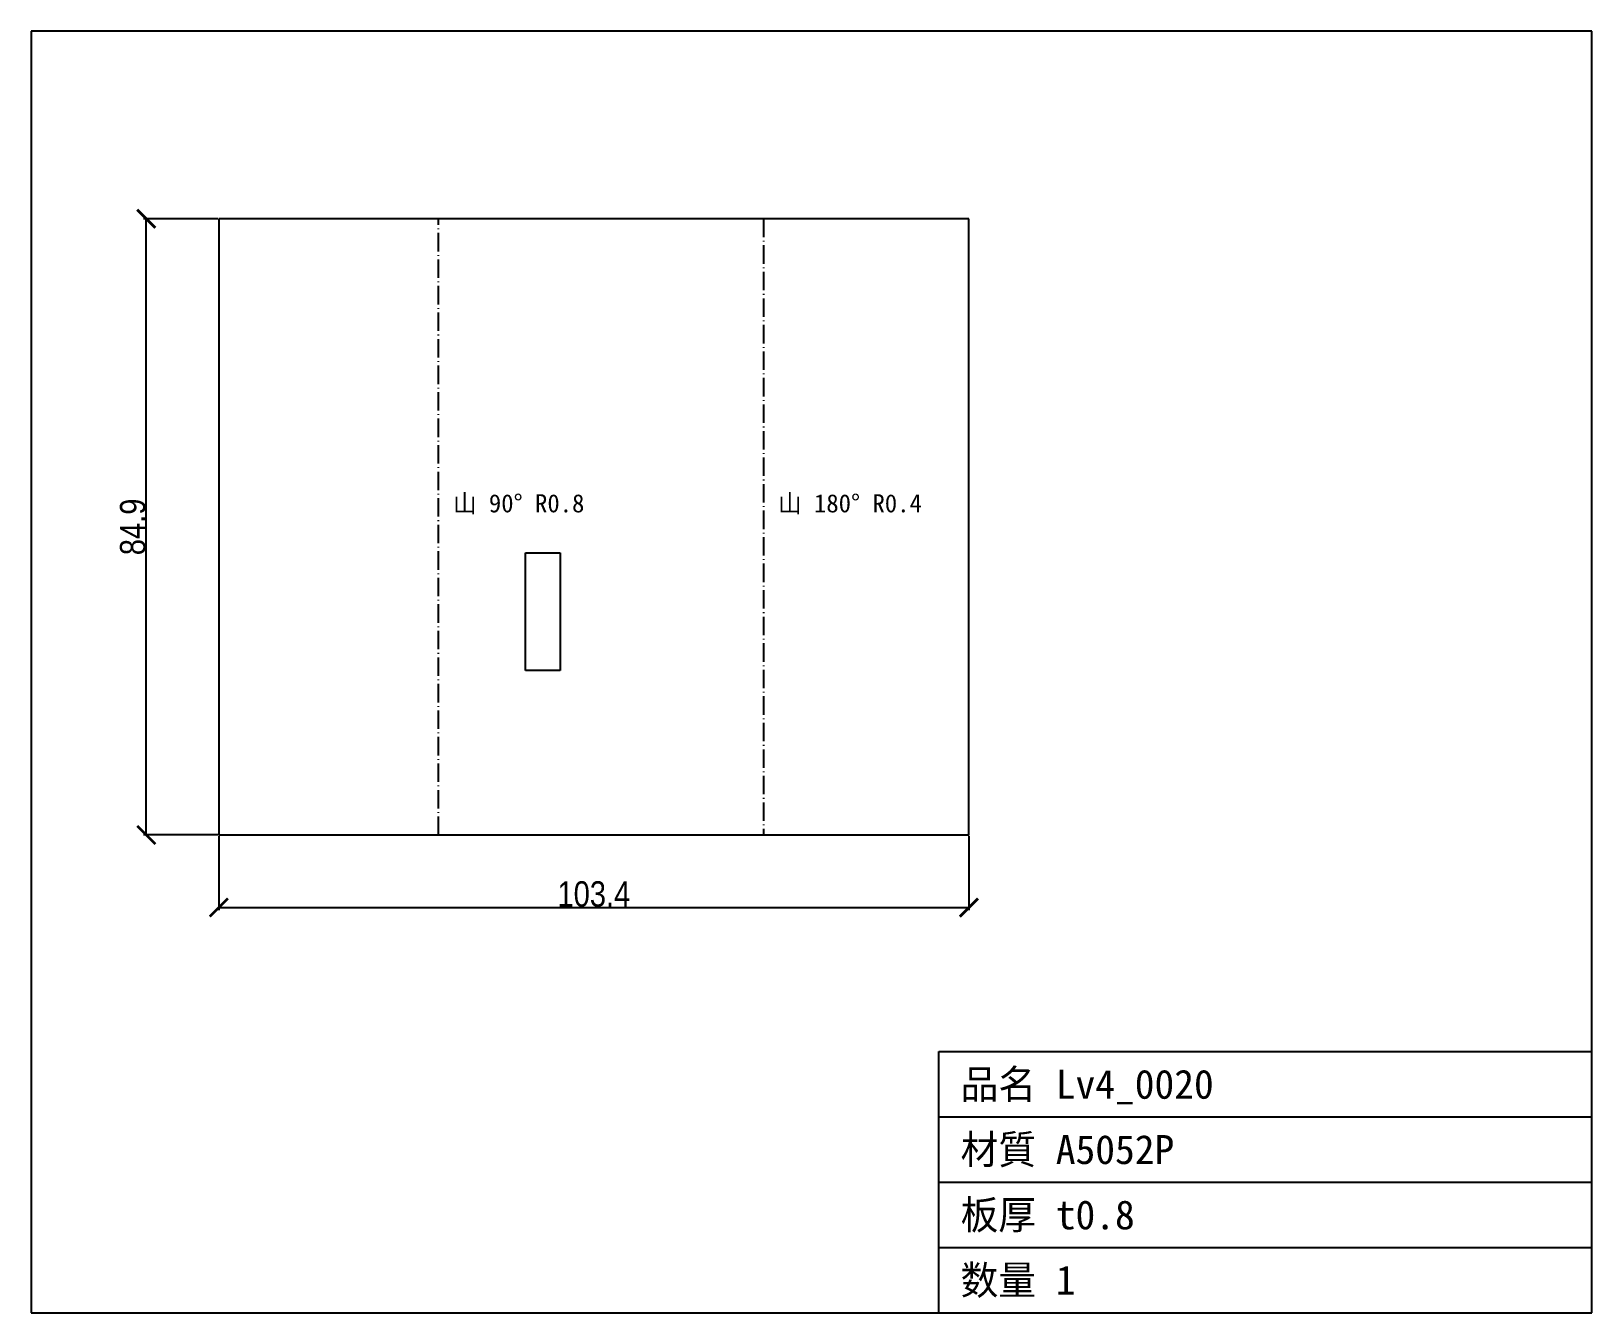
# Model space of a CAD drawing. Header units: millimetres. Extents: x -57 to 158, y -66 to 111.
import ezdxf

# ---------------------------------------------------------------- set-up
doc = ezdxf.new("R2010")
doc.units = ezdxf.units.MM
doc.linetypes.add('DASHDOT', pattern=[3.556, 2.54, -0.508, 0, -0.508])
for name, color, linetype in [('BEND', 7, 'Continuous'), ('CUT', 7, 'Continuous'), ('DIM', 7, 'Continuous'), ('FRAME', 7, 'Continuous'), ('TEXT', 7, 'Continuous')]:
    doc.layers.add(name, color=color, linetype=linetype)
doc.styles.add('OpenSansCondensed-Light', font='OpenSansCondensed-Light.ttf')
doc.dimstyles.new('EZDXF', dxfattribs={"dimtxt": 0.25, "dimasz": 0.175, "dimexe": 0.375, "dimexo": 0.125, "dimgap": 0.1, "dimtad": 1, "dimlfac": 100, "dimzin": 12, "dimdsep": 46, "dimtxsty": 'OpenSansCondensed-Light', "dimblk": 'ARCHTICK', "dimcen": 2.5, "dimazin": 3, "dimtfac": 0.5, "dimtmove": 2, "dimatfit": 3})

# ---------------------------------------------------------------- blocks, each defined once
blk = doc.blocks.new('_ARCHTICK')
at = {"color": 0, "linetype": 'BYBLOCK', "const_width": 0.15}
blk.add_lwpolyline([(-0.5, -0.5), (0.5, 0.5)], dxfattribs=at)

msp = doc.modelspace()

# ---------------------------------------------------------------- linework, layer by layer
at = {"layer": 'BEND', "color": 3, "linetype": 'DASHDOT'}
for p, q in [((-0.94, 0), (-0.94, 84.92)), ((43.87, 84.92), (43.87, 0))]:
    msp.add_line(p, q, dxfattribs=at)
at = {"layer": 'CUT'}
for p, q in [((-31.22, 84.92), (-31.22, 0)), ((72.18, 84.92), (-31.22, 84.92)), ((72.18, 0), (72.18, 84.92)), ((11.05, 22.69), (11.05, 38.9)), ((11.05, 38.9), (15.84, 38.9)), ((15.84, 38.9), (15.84, 22.69)), ((15.84, 22.69), (11.05, 22.69)), ((-31.22, 0), (72.18, 0))]:
    msp.add_line(p, q, dxfattribs=at)
at = {"layer": 'FRAME'}
for p, q in [((158.03, 110.77), (-57.08, 110.77)), ((-57.08, 110.77), (-57.08, -65.85)), ((158.03, -65.85), (158.03, 110.77)), ((68.03, -65.85), (68.03, -29.85)), ((68.03, -29.85), (158.03, -29.85)), ((68.03, -38.85), (158.03, -38.85)), ((68.03, -47.85), (158.03, -47.85)), ((68.03, -56.85), (158.03, -56.85)), ((-57.08, -65.85), (158.03, -65.85))]:
    msp.add_line(p, q, dxfattribs=at)

# ---------------------------------------------------------------- texts
at = {"layer": 'TEXT'}
for s, height, p in [('山 90° R0.8', 2.5, (1.06, 44.46)), ('山 180° R0.4', 2.5, (45.87, 44.46)), ('品名 Lv4_0020', 4, (71.03, -36.35)), ('材質 A5052P', 4, (71.03, -45.35)), ('板厚 t0.8', 4, (71.03, -54.35)), ('数量 1', 4, (71.03, -63.35))]:
    msp.add_text(s, height=height, dxfattribs=at).set_placement(p)

# ---------------------------------------------------------------- dimensions: what is measured, and where the dimension line sits
at = {"layer": 'DIM'}
msp.add_linear_dim(base=(-41.22, 0), p1=(-31.22, 0), p2=(-31.22, 84.92), angle=90, dimstyle='EZDXF', override={"dimtxt": 3.5, "dimasz": 2.5, "dimdec": 1, "dimlfac": 1}, dxfattribs=at).render()
msp.add_linear_dim(base=(-31.22, -10), p1=(-31.22, 0), p2=(72.18, 0), dimstyle='EZDXF', override={"dimtxt": 3.5, "dimasz": 2.5, "dimdec": 1, "dimlfac": 1}, dxfattribs=at).render()

doc.saveas('drawing.dxf')
